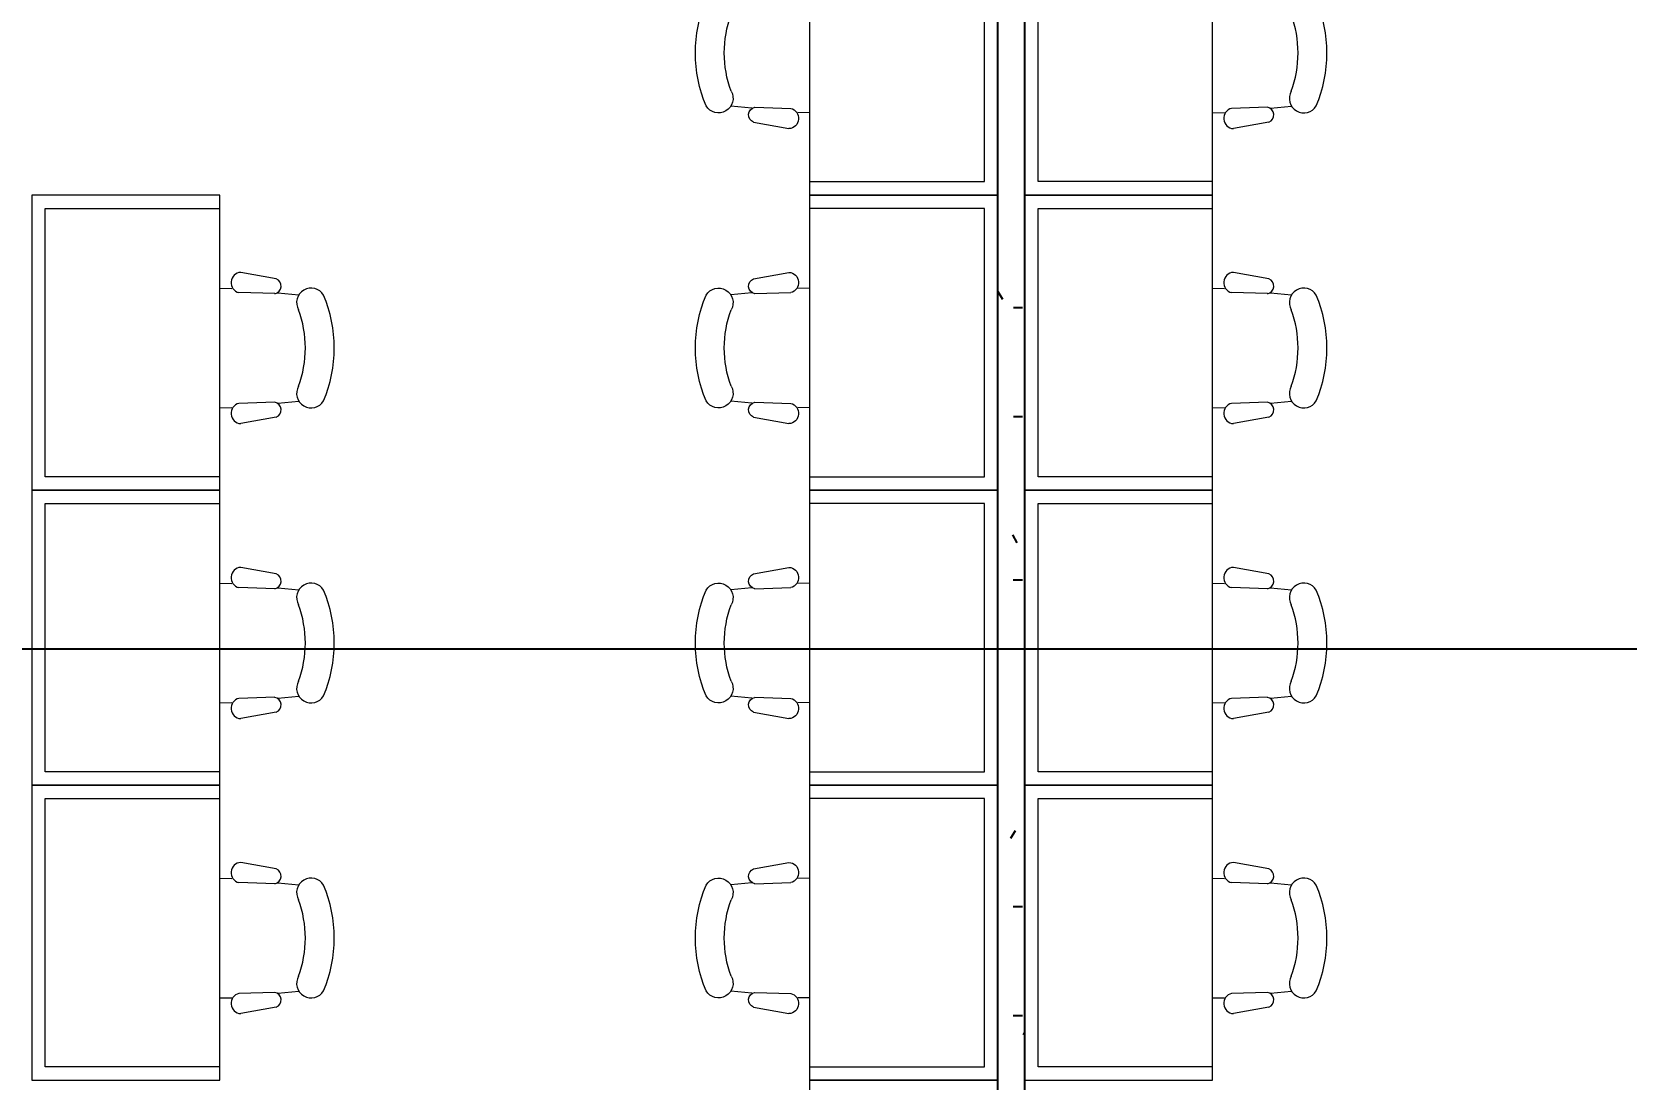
# Model space of a CAD drawing. Header units: metres. Extents: x 22.6 to 101.3, y 9.4 to 67.4.
# Drawn here: x 80.29 to 86.24, y 39.55 to 43.46 of the extents above; entities that cross this region are included whole.
import ezdxf

# ---------------------------------------------------------------- set-up
doc = ezdxf.new("R2010")
doc.units = ezdxf.units.M
doc.layers.add('00', color=252, linetype='Continuous')
doc.layers.add('03-A-XR-GF$0$A-FURN', color=55, linetype='Continuous', lineweight=5)
doc.layers.add('A-DIM', color=7, linetype='Continuous', lineweight=5)
doc.styles.add('Calibri', font='calibri.ttf', dxfattribs={"height": 0.212639})
doc.dimstyles.new('ECG_Dimn-Detl-100_1', dxfattribs={"dimscale": 0.3048, "dimtxt": 0.25, "dimasz": 1.312336, "dimexe": 0.492126, "dimexo": 0.0625, "dimgap": 0, "dimtad": 1, "dimdec": 0, "dimlfac": 1000, "dimzin": 0, "dimdsep": 46, "dimtxsty": 'Calibri', "dimblk1": 'DOTSMALL', "dimblk2": 'DOTSMALL', "dimsah": 1, "dimcen": 0.09, "dimdle": 0.492126, "dimazin": 0, "dimtfac": 1, "dimtdec": 4, "dimtix": 1, "dimtmove": 2, "dimatfit": 3, "dimfxl": 0.492126, "dimfxlon": 1, "dimtvp": 1, "dimtolj": 1, "dimtzin": 0, "dimarcsym": 2})

# ---------------------------------------------------------------- blocks, each defined once
blk = doc.blocks.new('B806-B02 - CALL CENTER - FURN GROUND FLOOR_dwg_03-A-XR-GF$0$chair-3478258-GROUND FLOOR PLAN')
at = {"layer": '03-A-XR-GF$0$A-FURN'}
for p, q in [((22.1929, -2.5592), (22.0606, -2.535)), ((21.9824, -2.5936), (22.0274, -2.5947)), ((22.1881, -2.6145), (22.0537, -2.6106)), ((22.1987, -2.611), (22.2776, -2.6185)), ((22.1881, -3.0196), (22.0537, -3.0235)), ((22.1987, -3.0232), (22.2776, -3.0157)), ((21.9824, -3.0405), (22.0274, -3.0395)), ((22.1929, -3.075), (22.0606, -3.0991))]:
    blk.add_line(p, q, dxfattribs=at)
for centre, radius, start, end in [((22.063, -2.5734), 0.0384, 93.51322, 255.99319), ((22.1819, -2.5861), 0.0291, 282.28269, 67.77652), ((22.3232, -2.6478), 0.0542, 31.26503, 209.68252), ((21.8906, -2.8171), 0.411, 339.71341, 20.28659), ((21.8984, -2.8171), 0.5108, 337.26107, 22.73893), ((22.3232, -2.9864), 0.0542, 150.31748, 328.73497), ((22.063, -3.0608), 0.0384, 104.00681, 266.48678), ((22.1819, -3.0481), 0.0291, 292.22348, 77.71731)]:
    blk.add_arc(centre, radius, start, end, dxfattribs=at)
blk = doc.blocks.new('B806-B02 - CALL CENTER - FURN GROUND FLOOR_dwg_03-A-XR-GF$0$UNIT130-V107-GROUND FLOOR PLAN')
at = {"layer": '03-A-XR-GF$0$A-FURN'}
blk.add_line((-0.725, -1.05), (-0.725, -0.25), dxfattribs=at)
at = {"layer": '03-A-XR-GF$0$A-FURN', "flags": 128}
blk.add_lwpolyline([(-0.725, -1.2), (-0.725, -0.1), (-0.025, -0.1), (-0.025, -1.2)], close=True, dxfattribs=at)
blk.add_lwpolyline([(-0.725, -1.15), (-0.075, -1.15), (-0.075, -0.15), (-0.725, -0.15)], dxfattribs=at)
at = {"extrusion": (0, 0, -1), "zscale": -1}
blk.add_blockref('B806-B02 - CALL CENTER - FURN GROUND FLOOR_dwg_03-A-XR-GF$0$chair-3478258-GROUND FLOOR PLAN', (-21.2574, 2.1469), dxfattribs=at)
blk = doc.blocks.new('B806-B02 - CALL CENTER - FURN GROUND FLOOR_dwg_03-A-XR-GF$0$UNIT130-V124-GROUND FLOOR PLAN')
at = {"layer": '03-A-XR-GF$0$A-FURN'}
for p, q in [((-0.725, -1.05), (-0.725, -0.25)), ((-0.025, -1.2), (-0.725, -1.2))]:
    blk.add_line(p, q, dxfattribs=at)
at = {"layer": '03-A-XR-GF$0$A-FURN', "flags": 128}
for points in [[(-0.725, -1.2), (-0.725, -0.1), (-0.025, -0.1)], [(-0.725, -1.15), (-0.075, -1.15), (-0.075, -0.15), (-0.725, -0.15)]]:
    blk.add_lwpolyline(points, dxfattribs=at)
at = {"extrusion": (0, 0, -1), "zscale": -1}
blk.add_blockref('B806-B02 - CALL CENTER - FURN GROUND FLOOR_dwg_03-A-XR-GF$0$chair-3478258-GROUND FLOOR PLAN', (-21.2574, 2.1469), dxfattribs=at)
blk = doc.blocks.new('B806-B02 - CALL CENTER - FURN GROUND FLOOR_dwg_03-A-XR-GF$0$UNIT130-V119-GROUND FLOOR PLAN')
at = {"layer": '03-A-XR-GF$0$A-FURN'}
for p, q in [((-0.725, -1.05), (-0.725, -0.25)), ((-0.025, -1.2), (-0.725, -1.2))]:
    blk.add_line(p, q, dxfattribs=at)
at = {"layer": '03-A-XR-GF$0$A-FURN', "flags": 128}
for points in [[(-0.725, -1.2), (-0.725, -0.1), (-0.025, -0.1)], [(-0.725, -1.15), (-0.075, -1.15), (-0.075, -0.15), (-0.725, -0.15)]]:
    blk.add_lwpolyline(points, dxfattribs=at)
at = {"extrusion": (0, 0, -1), "zscale": -1}
blk.add_blockref('B806-B02 - CALL CENTER - FURN GROUND FLOOR_dwg_03-A-XR-GF$0$chair-3478258-GROUND FLOOR PLAN', (-21.2574, 2.1469), dxfattribs=at)
blk = doc.blocks.new('B806-B02 - CALL CENTER - FURN GROUND FLOOR_dwg_03-A-XR-GF$0$UNIT130-V125-GROUND FLOOR PLAN')
at = {"layer": '03-A-XR-GF$0$A-FURN'}
for p, q in [((-0.725, -1.05), (-0.725, -0.25)), ((-0.025, -1.2), (-0.725, -1.2))]:
    blk.add_line(p, q, dxfattribs=at)
at = {"layer": '03-A-XR-GF$0$A-FURN', "flags": 128}
for points in [[(-0.725, -1.2), (-0.725, -0.1), (-0.025, -0.1)], [(-0.725, -1.15), (-0.075, -1.15), (-0.075, -0.15), (-0.725, -0.15)]]:
    blk.add_lwpolyline(points, dxfattribs=at)
at = {"extrusion": (0, 0, -1), "zscale": -1}
blk.add_blockref('B806-B02 - CALL CENTER - FURN GROUND FLOOR_dwg_03-A-XR-GF$0$chair-3478258-GROUND FLOOR PLAN', (-21.2574, 2.1469), dxfattribs=at)
blk = doc.blocks.new('B806-B02 - CALL CENTER - FURN GROUND FLOOR_dwg_03-A-XR-GF$0$UNIT130-V126-GROUND FLOOR PLAN')
at = {"layer": '03-A-XR-GF$0$A-FURN'}
for p, q in [((-0.725, -1.05), (-0.725, -0.25)), ((-0.025, -1.2), (-0.725, -1.2))]:
    blk.add_line(p, q, dxfattribs=at)
at = {"layer": '03-A-XR-GF$0$A-FURN', "flags": 128}
for points in [[(-0.725, -1.2), (-0.725, -0.1), (-0.025, -0.1)], [(-0.725, -1.15), (-0.075, -1.15), (-0.075, -0.15), (-0.725, -0.15)]]:
    blk.add_lwpolyline(points, dxfattribs=at)
at = {"extrusion": (0, 0, -1), "zscale": -1}
blk.add_blockref('B806-B02 - CALL CENTER - FURN GROUND FLOOR_dwg_03-A-XR-GF$0$chair-3478258-GROUND FLOOR PLAN', (-21.2574, 2.1469), dxfattribs=at)
blk = doc.blocks.new('B806-B02 - CALL CENTER - FURN GROUND FLOOR_dwg_03-A-XR-GF$0$UNIT130-V127-GROUND FLOOR PLAN')
at = {"layer": '03-A-XR-GF$0$A-FURN'}
for p, q in [((-0.725, -1.05), (-0.725, -0.25)), ((-0.025, -1.2), (-0.725, -1.2))]:
    blk.add_line(p, q, dxfattribs=at)
at = {"layer": '03-A-XR-GF$0$A-FURN', "flags": 128}
for points in [[(-0.725, -1.2), (-0.725, -0.1), (-0.025, -0.1)], [(-0.725, -1.15), (-0.075, -1.15), (-0.075, -0.15), (-0.725, -0.15)]]:
    blk.add_lwpolyline(points, dxfattribs=at)
at = {"extrusion": (0, 0, -1), "zscale": -1}
blk.add_blockref('B806-B02 - CALL CENTER - FURN GROUND FLOOR_dwg_03-A-XR-GF$0$chair-3478258-GROUND FLOOR PLAN', (-21.2574, 2.1469), dxfattribs=at)
blk = doc.blocks.new('B806-B02 - CALL CENTER - FURN GROUND FLOOR_dwg-3278331-GROUND FLOOR PLAN')
at = {"rotation": 359.9999845375016}
for p in [(83.9189, 44.0473), (83.9189, 42.9473), (83.9189, 41.8473), (83.9189, 40.7473), (83.9189, 39.6473)]:
    blk.add_blockref('B806-B02 - CALL CENTER - FURN GROUND FLOOR_dwg_03-A-XR-GF$0$UNIT130-V119-GROUND FLOOR PLAN', p, dxfattribs=at)
at = {"extrusion": (0, 0, -1), "zscale": -1}
for name, p in [('B806-B02 - CALL CENTER - FURN GROUND FLOOR_dwg_03-A-XR-GF$0$UNIT130-V124-GROUND FLOOR PLAN', (-83.9689, 44.0473)), ('B806-B02 - CALL CENTER - FURN GROUND FLOOR_dwg_03-A-XR-GF$0$UNIT130-V107-GROUND FLOOR PLAN', (-80.269, 42.9473)), ('B806-B02 - CALL CENTER - FURN GROUND FLOOR_dwg_03-A-XR-GF$0$UNIT130-V125-GROUND FLOOR PLAN', (-83.9689, 42.9473)), ('B806-B02 - CALL CENTER - FURN GROUND FLOOR_dwg_03-A-XR-GF$0$UNIT130-V107-GROUND FLOOR PLAN', (-80.269, 41.8473)), ('B806-B02 - CALL CENTER - FURN GROUND FLOOR_dwg_03-A-XR-GF$0$UNIT130-V126-GROUND FLOOR PLAN', (-83.9689, 41.8473)), ('B806-B02 - CALL CENTER - FURN GROUND FLOOR_dwg_03-A-XR-GF$0$UNIT130-V107-GROUND FLOOR PLAN', (-80.269, 40.7473)), ('B806-B02 - CALL CENTER - FURN GROUND FLOOR_dwg_03-A-XR-GF$0$UNIT130-V127-GROUND FLOOR PLAN', (-83.9689, 40.7473))]:
    blk.add_blockref(name, p, dxfattribs=at)
blk = doc.blocks.new('_DotSmall')
at = {"color": 0, "linetype": 'ByBlock', "const_width": 0.5}
blk.add_lwpolyline([(-0.0625, 0, 1), (0.0625, 0, 1)], format="xyb", close=True, dxfattribs=at)

msp = doc.modelspace()

# ---------------------------------------------------------------- hatches: boundary and pattern name
at = {"layer": '00'}
h = msp.add_hatch(dxfattribs=at)
h.set_pattern_fill('FP_1', color=252, style=0, pattern_type=2)
h.set_pattern_definition([(0, (0, 0), (0.813, 0.203), [0.034, -0.576, 0.034, -0.576, -3.251]), (0, (0, 0), (0.813, 0.203), [-1.219, 0.034, -1.186, 0.034, -0.576, -1.422]), (0, (0, 0), (0.813, 0.203), [-3.048, 0.034, -0.373, 0.034, -0.982]), (120, (0.305, 0.102), (-0.58230316, 0.60257865), [0.034, -0.576, 0.034, -0.576, -3.251]), (120, (0.305, 0.102), (-0.58230316, 0.60257865), [-1.219, 0.034, -1.186, 0.034, -0.576, -1.422]), (120, (0.305, 0.102), (-0.58230316, 0.60257865), [-3.048, 0.034, -0.373, 0.034, -0.982]), (240, (0.406, 0.508), (-0.23069684, -0.80557865), [0.034, -0.576, 0.034, -0.576, -3.251]), (240, (0.406, 0.508), (-0.23069684, -0.80557865), [-1.219, 0.034, -1.186, 0.034, -0.576, -1.422]), (240, (0.406, 0.508), (-0.23069684, -0.80557865), [-3.048, 0.034, -0.373, 0.034, -0.982])])
h.paths.add_polyline_path([(83.9939, 37.1473), (83.9939, 56.0473), (83.8939, 56.0473), (83.8939, 37.1473)], flags=0)

# ---------------------------------------------------------------- linework, layer by layer
at = {"layer": '00', "color": 252}
for p, q in [((83.8939, 37.1473), (83.8939, 56.0473)), ((83.9939, 56.0473), (83.9939, 37.1473))]:
    msp.add_line(p, q, dxfattribs=at)

# ---------------------------------------------------------------- block references
msp.add_blockref('B806-B02 - CALL CENTER - FURN GROUND FLOOR_dwg-3278331-GROUND FLOOR PLAN', (0, 0), dxfattribs=at)

# ---------------------------------------------------------------- dimensions: what is measured, and where the dimension line sits
at = {"layer": 'A-DIM'}
msp.add_linear_dim(base=(87.5939, 41.1556), p1=(72.8939, 41.3056), p2=(87.5939, 41.3056), location=(79.7853, 41.3085), dimstyle='ECG_Dimn-Detl-100_1', override={"dimpost": '<>', "dimfxl": 14.7}, dxfattribs=at).render()

doc.saveas('drawing.dxf')
